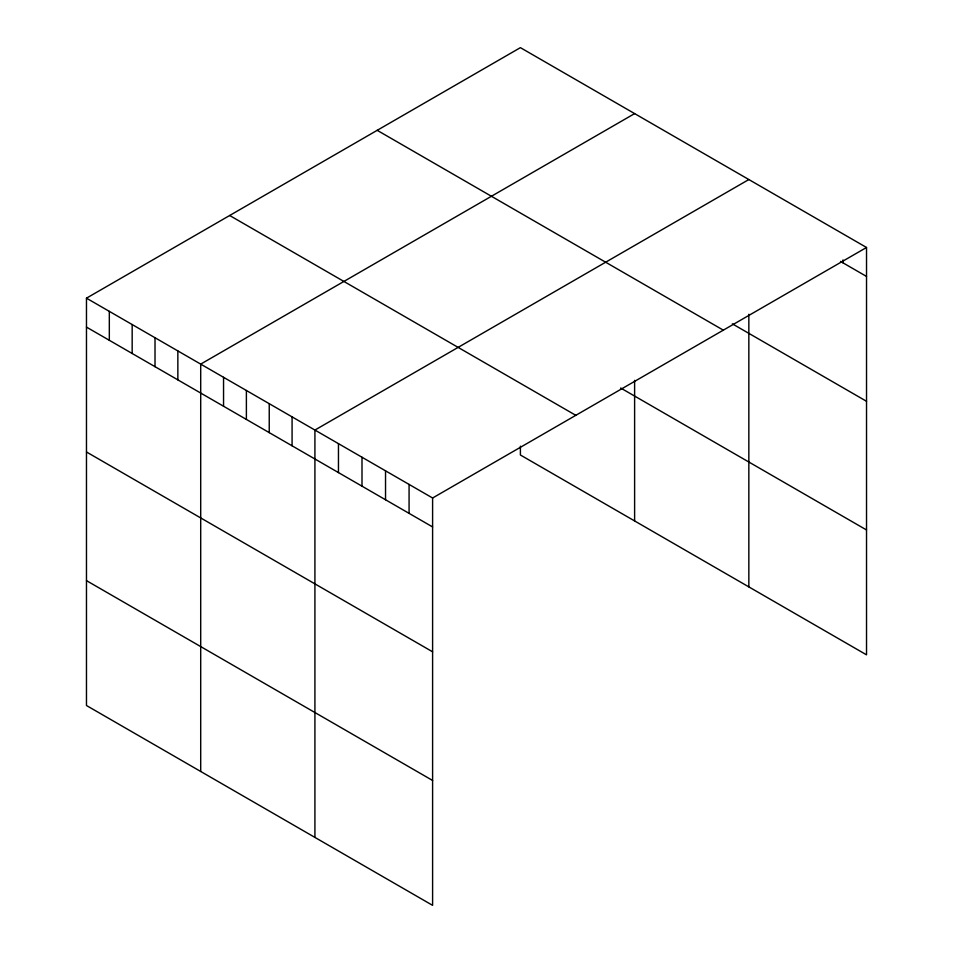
<?xml version="1.0" encoding="UTF-8"?>
<svg xmlns="http://www.w3.org/2000/svg" width="953" height="953" viewBox="0 0 953 953"><rect width="100%" height="100%" fill="white"/><g stroke="black" fill="none" stroke-linecap="round" stroke-linejoin="round"><path stroke-width="1.43" d="M86.473 298.17L432.602 498.002L432.602 905.35L86.473 705.518L86.473 298.17L520.398 47.65L866.527 247.482L866.527 654.83L520.398 454.998L520.398 446.183M634.615 113.598L200.702 364.117L200.702 771.465M748.844 179.545L314.919 430.065L314.919 837.401M432.602 498.002L866.527 247.482M840.51 261.408L866.527 276.43M732.345 323.829L866.527 401.296M377.197 130.323L723.327 330.155M620.653 388.002L866.527 529.963M229.673 215.497L575.803 415.329M86.473 327.105L432.602 526.938M86.473 451.984L432.602 651.816M86.473 580.639L432.602 780.471M842.988 259.943L842.988 262.837M748.844 314.252L748.844 586.893M634.615 380.342L634.615 520.946M409.075 484.41L409.075 513.357M385.536 470.83L385.536 499.765M361.997 457.237L361.997 486.173M338.458 443.645L338.458 472.593M292.083 416.866L292.083 445.813M269.234 403.679L269.234 432.626M246.386 390.492L246.386 419.427M223.55 377.305L223.55 406.24M177.854 350.93L177.854 379.866M155.017 337.731L155.017 366.679M132.169 324.544L132.169 353.492M109.321 311.357L109.321 340.292"/></g></svg>
